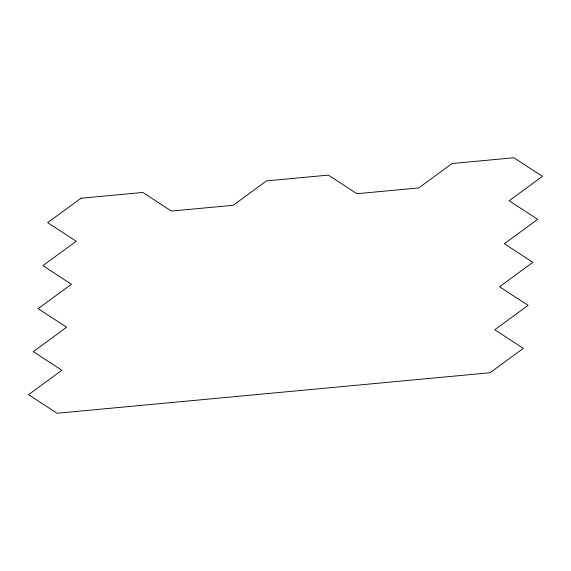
<?xml version="1.0" encoding="UTF-8"?>
<svg xmlns="http://www.w3.org/2000/svg" width="571" height="571" viewBox="0 0 571 571"><rect width="100%" height="100%" fill="white"/><g stroke="black" fill="none" stroke-linecap="round" stroke-linejoin="round"><path stroke-width="0.86" d="M80.989 198.251L47.671 222.647L76.207 241.255L42.889 265.643L71.425 284.251L38.114 308.647L66.643 327.254L33.332 351.65L61.861 370.258L28.55 394.647L57.086 413.254L490.011 372.749L523.329 348.353L494.793 329.745L528.111 305.357L499.575 286.749L532.886 262.353L504.357 243.746L537.668 219.35L509.139 200.742L542.45 176.353L513.914 157.746L452.068 163.527L418.757 187.923L356.911 193.712L328.375 175.104L266.529 180.893L233.211 205.282L171.364 211.07L142.836 192.463L80.989 198.251"/></g></svg>
